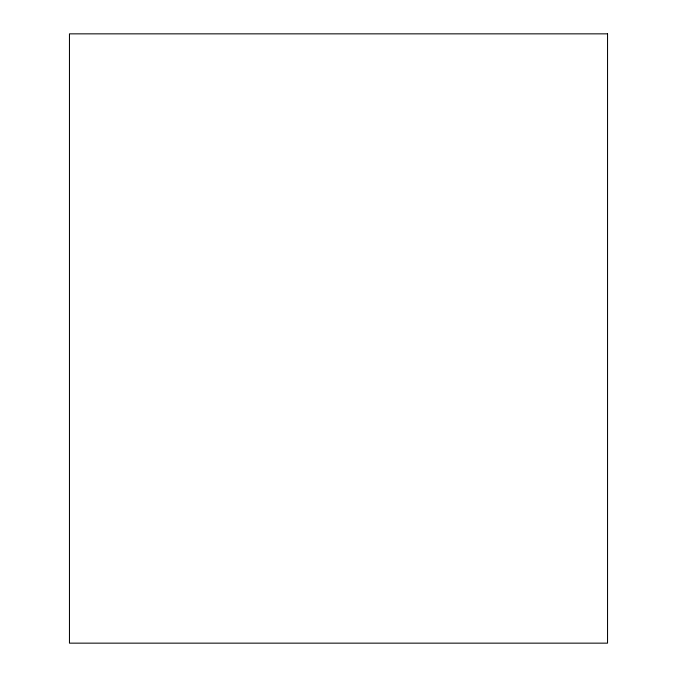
<?xml version="1.0" encoding="UTF-8"?>
<svg xmlns="http://www.w3.org/2000/svg" width="677" height="677" viewBox="0 0 677 677"><rect width="100%" height="100%" fill="white"/><g stroke="black" fill="none" stroke-linecap="round" stroke-linejoin="round"><path stroke-width="1.02" d="M607.54 33.85L69.46 33.85L69.46 643.15L607.54 643.15L607.54 33.85"/></g></svg>
